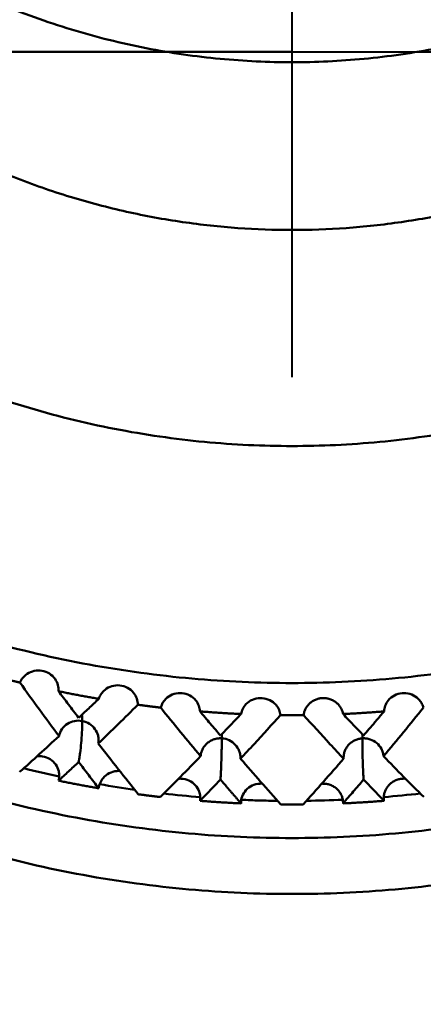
# Model space of a CAD drawing. Header units: millimetres. Extents: x 577 to 7172, y 252 to 2707.
# Drawn here: x 5037.43 to 5043.63, y 2105.44 to 2120.51 of the extents above; entities that cross this region are included whole.
import ezdxf

# ---------------------------------------------------------------- set-up
doc = ezdxf.new("R2010")
doc.units = ezdxf.units.MM
doc.header["$MEASUREMENT"] = 0
doc.layers.add('외형선(ISO)', color=7, linetype='Continuous', lineweight=30)
doc.layers.add('치수(ISO)', color=7, linetype='Continuous', lineweight=25)
doc.styles.add('굴림', font='')
doc.styles.get('굴림').set_extended_font_data('援대┝')
doc.dimstyles.new('기본값 (ISO)', dxfattribs={"dimscale": 10, "dimtxt": 3, "dimasz": 2.5, "dimexe": 3.175, "dimexo": 0, "dimgap": 0.762, "dimtad": 1, "dimtoh": 1, "dimdec": 0, "dimzin": 1, "dimdsep": 46, "dimtxsty": '굴림', "dimcen": 0.5, "dimazin": 0, "dimtfac": 1, "dimtdec": 4, "dimtix": 1, "dimtmove": 1, "dimatfit": 3, "dimfxl": 1, "dimtolj": 1, "dimtzin": 1, "dimarcsym": 0})

# ---------------------------------------------------------------- blocks, each defined once
blk = doc.blocks.new('*D1')
at = {"layer": 'Defpoints', "color": 0}
for p in [(4899.259, 2588.117), (4619.259, 2120.015), (5041.614, 2120.015)]:
    blk.add_point(p, dxfattribs=at)
at = {"layer": '치수(ISO)', "color": 0, "lineweight": -2}
for p, q in [((4899.259, 2588.117), (4587.509, 2588.117)), ((4619.259, 2563.117), (4619.259, 2145.015)), ((5041.614, 2120.015), (4587.509, 2120.015))]:
    blk.add_line(p, q, dxfattribs=at)
at = {"layer": '치수(ISO)', "color": 0}
for points in [[(4623.425, 2563.117), (4615.092, 2563.117), (4619.259, 2588.117)], [(4615.092, 2145.015), (4623.425, 2145.015), (4619.259, 2120.015)]]:
    blk.add_solid(points, dxfattribs=at)
at = {"layer": '치수(ISO)', "color": 0, "insert": (4596.639, 2354.066), "char_height": 30, "attachment_point": 5, "rotation": 90, "style": '굴림'}
blk.add_mtext('\\A1;468', dxfattribs=at)
blk = doc.blocks.new('*D14')
at = {"layer": 'Defpoints', "color": 0}
for p in [(5111.205, 2147.566), (4972.024, 2092.463)]:
    blk.add_point(p, dxfattribs=at)
at = {"layer": '치수(ISO)', "color": 0, "lineweight": -2}
for p, q in [((5041.614, 2115.015), (5041.614, 2125.015)), ((5036.614, 2120.015), (5046.614, 2120.015)), ((4902.29, 2064.855), (4948.779, 2083.261)), ((4877.29, 2064.855), (4902.29, 2064.855))]:
    blk.add_line(p, q, dxfattribs=at)
at = {"layer": '치수(ISO)', "color": 0}
blk.add_solid([(4950.313, 2079.387), (4947.245, 2087.135), (4972.024, 2092.463)], dxfattribs=at)
at = {"layer": '치수(ISO)', "color": 0, "insert": (4833.241, 2064.855), "char_height": 30, "attachment_point": 5, "style": '굴림'}
blk.add_mtext('\\A1;150', dxfattribs=at)

msp = doc.modelspace()

# ---------------------------------------------------------------- linework, layer by layer
at = {"layer": '외형선(ISO)'}
msp.add_line((5042.406, 2109.166), (5042.406, 2109.168), dxfattribs=at)
for centre, start, end in [((5041.614, 2127.585), 269.4292, 270.5708), ((5041.614, 2126.211), 269.4458, 270.5542)]:
    msp.add_arc(centre, 17.764, start, end, dxfattribs=at)
for points, weights, knots in [([(5032.114, 2137.879), (5027.614, 2133.783), (5027.614, 2127.748), (5027.614, 2113.957), (5041.614, 2113.957), (5055.614, 2113.957), (5055.614, 2127.748), (5055.614, 2133.783), (5051.114, 2137.879)], [0.853887696369, 0.846556395002, 1, 0.707106781187, 1, 0.707106781187, 1, 0.846554156546, 0.853887910303], [5.460262, 5.460262, 5.460262, 6.283185, 6.283185, 7.853982, 7.853982, 9.424778, 9.424778, 10.247713, 10.247713, 10.247713]), ([(5032.114, 2137.57), (5030.114, 2134.682), (5030.114, 2131.185), (5030.114, 2119.857), (5041.614, 2119.857), (5053.114, 2119.857), (5053.114, 2131.185), (5053.114, 2134.682), (5051.114, 2137.57)], [0.861038107518, 0.886660963986, 1, 0.707106781187, 1, 0.707106781187, 1, 0.886657382319, 0.861036488171], [2.533752, 2.533752, 2.533752, 3.141593, 3.141593, 4.712389, 4.712389, 6.283185, 6.283185, 6.891046, 6.891046, 6.891046]), ([(5024.614, 2127.061), (5024.614, 2110.314), (5041.614, 2110.314), (5058.614, 2110.314), (5058.614, 2127.061)], [1, 0.707106781187, 1, 0.707106781187, 1], [0, 0, 0, 1.570796, 1.570796, 3.141593, 3.141593, 3.141593]), ([(5024.116, 2125.428), (5024.114, 2125.299), (5024.114, 2125.17), (5024.114, 2107.931), (5041.614, 2107.931), (5059.114, 2107.931), (5059.114, 2125.17), (5059.114, 2125.299), (5059.112, 2125.428)], [0.993890013821, 0.996912459533, 1, 0.707106781187, 1, 0.707106781187, 1, 0.996912459531, 0.993890013818], [3.125034, 3.125034, 3.125034, 3.141593, 3.141593, 4.712389, 4.712389, 6.283185, 6.283185, 6.299744, 6.299744, 6.299744]), ([(5030.614, 2125.303), (5033.098, 2117.279), (5041.614, 2117.279), (5050.13, 2117.279), (5052.614, 2125.303)], [0.906782181242, 0.765263097167, 1, 0.765263097167, 0.906782181242], [3.453487, 3.453487, 3.453487, 4.712389, 4.712389, 5.971291, 5.971291, 5.971291]), ([(5024.114, 2124.311), (5024.114, 2107.071), (5041.614, 2107.071), (5059.114, 2107.071), (5059.114, 2124.311)], [1, 0.707106781187, 1, 0.707106781187, 1], [3.141593, 3.141593, 3.141593, 4.712389, 4.712389, 6.283185, 6.283185, 6.283185]), ([(4966.614, 2120.015), (4966.614, 2046.13), (5041.614, 2046.13), (5116.614, 2046.13), (5116.614, 2120.015)], [1, 0.707106781187, 1, 0.707106781187, 1], [3.141593, 3.141593, 3.141593, 4.712389, 4.712389, 6.283185, 6.283185, 6.283185]), ([(5042.398, 2109.838), (5042.351, 2110.1), (5042.076, 2110.082), (5041.822, 2110.065), (5041.791, 2109.822)], [0.960316622879, 0.728512943627, 1, 0.744455984605, 0.934826996323], [0.114802, 0.114802, 0.114802, 1.570796, 1.570796, 2.941288, 2.941288, 2.941288]), ([(5040.534, 2109.463), (5040.531, 2109.464), (5040.528, 2109.464), (5040.23, 2109.477), (5040.209, 2109.189)], [0.992456535771, 0.996178404694, 1, 0.71288781992, 0.98866613136], [1.550301, 1.550301, 1.550301, 1.570796, 1.570796, 3.110589, 3.110589, 3.110589]), ([(5043.358, 2108.843), (5043.334, 2108.845), (5043.311, 2108.843), (5043.024, 2108.824), (5043.024, 2108.547)], [0.945199855031, 0.969403785418, 1, 0.720149398659, 0.975076347909], [1.406708, 1.406708, 1.406708, 1.570796, 1.570796, 3.071645, 3.071645, 3.071645]), ([(5042.398, 2108.464), (5042.398, 2108.469), (5042.398, 2108.474), (5042.396, 2108.77), (5042.089, 2108.767), (5042.079, 2108.767), (5042.07, 2108.766)], [0.985724031366, 0.992679025198, 1, 0.707106781187, 1, 0.9871609291, 0.975447468019], [6.243923, 6.243923, 6.243923, 6.283185, 6.283185, 7.853982, 7.853982, 7.922838, 7.922838, 7.922838]), ([(5043.024, 2108.547), (5043.024, 2108.537), (5043.025, 2108.527), (5043.026, 2108.515), (5043.027, 2108.503)], [0.973494942506, 0.986086532126, 1, 0.983297902969, 0.968500664277], [3.0669743, 3.0669743, 3.0669743, 3.1415927, 3.1415927, 3.2311666, 3.2311666, 3.2311666])]:
    msp.add_rational_spline(points, weights, degree=2, knots=knots, dxfattribs=at)
for points, knots in [([(5037.434, 2110.32), (5037.444, 2110.347), (5037.459, 2110.372), (5037.496, 2110.417), (5037.518, 2110.438), (5037.576, 2110.477), (5037.614, 2110.493), (5037.692, 2110.509), (5037.732, 2110.51), (5037.812, 2110.496), (5037.851, 2110.481), (5037.92, 2110.438), (5037.95, 2110.41), (5037.993, 2110.348), (5038.008, 2110.316), (5038.025, 2110.252), (5038.028, 2110.22), (5038.025, 2110.188)], [-0.08671553, -0.08671553, -0.08671553, -0.08671553, -0.07797707, -0.07797707, -0.06903183, -0.06903183, -0.05683129, -0.05683129, -0.04491881, -0.04491881, -0.03255134, -0.03255134, -0.02040126, -0.02040126, -0.00974481, -0.00974481, -0.000001, -0.000001, -0.000001, -0.000001]), ([(5037.434, 2110.32), (5037.532, 2110.182), (5037.632, 2110.044), (5037.832, 2109.77), (5037.933, 2109.634), (5038.034, 2109.498)], [0.000001, 0.000001, 0.000001, 0.000001, 0.2022283, 0.2022283, 0.4043452, 0.4043452, 0.4043452, 0.4043452]), ([(5038.335, 2109.778), (5038.283, 2109.846), (5038.232, 2109.914), (5038.129, 2110.05), (5038.077, 2110.119), (5038.025, 2110.188)], [0.0000011, 0.0000011, 0.0000011, 0.0000011, 0.1025219, 0.1025219, 0.2050473, 0.2050473, 0.2050473, 0.2050473]), ([(5038.646, 2110.071), (5038.654, 2110.098), (5038.666, 2110.123), (5038.698, 2110.17), (5038.718, 2110.192), (5038.772, 2110.235), (5038.808, 2110.254), (5038.885, 2110.277), (5038.927, 2110.281), (5039.009, 2110.273), (5039.049, 2110.261), (5039.121, 2110.222), (5039.153, 2110.196), (5039.201, 2110.137), (5039.218, 2110.107), (5039.24, 2110.043), (5039.245, 2110.012), (5039.245, 2109.98)], [-0.08672412, -0.08672412, -0.08672412, -0.08672412, -0.0782277, -0.0782277, -0.0694393, -0.0694393, -0.05736308, -0.05736308, -0.04504837, -0.04504837, -0.03264824, -0.03264824, -0.02030961, -0.02030961, -0.00972743, -0.00972743, -0.000001, -0.000001, -0.000001, -0.000001]), ([(5039.597, 2109.936), (5039.602, 2109.956), (5039.609, 2109.976), (5039.628, 2110.013), (5039.64, 2110.031), (5039.68, 2110.079), (5039.711, 2110.105), (5039.783, 2110.143), (5039.823, 2110.154), (5039.884, 2110.16), (5039.904, 2110.16), (5039.965, 2110.154), (5040.005, 2110.142), (5040.077, 2110.104), (5040.109, 2110.079), (5040.155, 2110.022), (5040.171, 2109.994), (5040.193, 2109.937), (5040.199, 2109.907), (5040.2, 2109.878)], [-0.08669826, -0.08669826, -0.08669826, -0.08669826, -0.08040536, -0.08040536, -0.07386324, -0.07386324, -0.06167253, -0.06167253, -0.04934561, -0.04934561, -0.04335782, -0.04335782, -0.03101877, -0.03101877, -0.01881146, -0.01881146, -0.00906258, -0.00906258, -0.000001, -0.000001, -0.000001, -0.000001]), ([(5043.028, 2109.878), (5043.029, 2109.907), (5043.036, 2109.936), (5043.057, 2109.994), (5043.073, 2110.022), (5043.119, 2110.078), (5043.151, 2110.104), (5043.223, 2110.142), (5043.263, 2110.154), (5043.324, 2110.16), (5043.344, 2110.16), (5043.405, 2110.154), (5043.444, 2110.143), (5043.517, 2110.105), (5043.548, 2110.079), (5043.588, 2110.032), (5043.6, 2110.014), (5043.619, 2109.976), (5043.627, 2109.956), (5043.632, 2109.936)], [-0.08670954, -0.08670954, -0.08670954, -0.08670954, -0.07766824, -0.07766824, -0.0679418, -0.0679418, -0.05573585, -0.05573585, -0.04339563, -0.04339563, -0.0374105, -0.0374105, -0.02508142, -0.02508142, -0.01288588, -0.01288588, -0.00631815, -0.00631815, -0.000001, -0.000001, -0.000001, -0.000001]), ([(5038.646, 2110.071), (5038.594, 2110.022), (5038.542, 2109.973), (5038.438, 2109.875), (5038.387, 2109.827), (5038.335, 2109.778)], [0.000001, 0.000001, 0.000001, 0.000001, 0.1025074, 0.1025074, 0.2050094, 0.2050094, 0.2050094, 0.2050094]), ([(5040.831, 2109.838), (5040.836, 2109.866), (5040.844, 2109.892), (5040.87, 2109.943), (5040.886, 2109.967), (5040.934, 2110.017), (5040.967, 2110.04), (5041.042, 2110.073), (5041.082, 2110.082), (5041.133, 2110.083), (5041.143, 2110.083), (5041.194, 2110.079), (5041.234, 2110.069), (5041.308, 2110.032), (5041.341, 2110.007), (5041.387, 2109.954), (5041.403, 2109.929), (5041.426, 2109.877), (5041.434, 2109.85), (5041.437, 2109.822)], [-0.0867115, -0.0867115, -0.0867115, -0.0867115, -0.07832602, -0.07832602, -0.06949266, -0.06949266, -0.05741042, -0.05741042, -0.04510645, -0.04510645, -0.04215816, -0.04215816, -0.0297787, -0.0297787, -0.01744939, -0.01744939, -0.00846186, -0.00846186, -0.000001, -0.000001, -0.000001, -0.000001]), ([(5038.637, 2109.385), (5038.739, 2109.482), (5038.84, 2109.581), (5039.043, 2109.779), (5039.145, 2109.879), (5039.245, 2109.98)], [0.000001, 0.000001, 0.000001, 0.000001, 0.2024334, 0.2024334, 0.4049747, 0.4049747, 0.4049747, 0.4049747]), ([(5039.597, 2109.936), (5039.697, 2109.81), (5039.799, 2109.685), (5040.004, 2109.436), (5040.106, 2109.312), (5040.209, 2109.189)], [0.000001, 0.000001, 0.000001, 0.000001, 0.2022283, 0.2022283, 0.4043452, 0.4043452, 0.4043452, 0.4043452]), ([(5040.515, 2109.507), (5040.463, 2109.568), (5040.41, 2109.63), (5040.305, 2109.753), (5040.253, 2109.815), (5040.2, 2109.878)], [0.000001, 0.000001, 0.000001, 0.000001, 0.1025219, 0.1025219, 0.2050472, 0.2050472, 0.2050472, 0.2050472]), ([(5040.831, 2109.838), (5040.778, 2109.783), (5040.725, 2109.727), (5040.62, 2109.617), (5040.568, 2109.562), (5040.515, 2109.507)], [0.000001, 0.000001, 0.000001, 0.000001, 0.1025074, 0.1025074, 0.2050094, 0.2050094, 0.2050094, 0.2050094]), ([(5042.713, 2109.507), (5042.661, 2109.562), (5042.608, 2109.617), (5042.503, 2109.727), (5042.45, 2109.783), (5042.398, 2109.838)], [0.0000015, 0.0000015, 0.0000015, 0.0000015, 0.1025224, 0.1025224, 0.2050463, 0.2050463, 0.2050463, 0.2050463]), ([(5043.028, 2109.878), (5042.989, 2109.832), (5042.951, 2109.786), (5042.873, 2109.695), (5042.835, 2109.649), (5042.796, 2109.604)], [0.000001, 0.000001, 0.000001, 0.000001, 0.0754876, 0.0754876, 0.1509729, 0.1509729, 0.1509729, 0.1509729]), ([(5043.019, 2109.189), (5043.122, 2109.312), (5043.225, 2109.436), (5043.429, 2109.685), (5043.531, 2109.81), (5043.632, 2109.936)], [0.0000282, 0.0000282, 0.0000282, 0.0000282, 0.2024567, 0.2024567, 0.405011, 0.405011, 0.405011, 0.405011]), ([(5038.391, 2109.73), (5038.39, 2109.73), (5038.389, 2109.73), (5038.349, 2109.738), (5038.309, 2109.737), (5038.232, 2109.721), (5038.196, 2109.707), (5038.13, 2109.665), (5038.102, 2109.637), (5038.057, 2109.573), (5038.042, 2109.536), (5038.034, 2109.498)], [-0.04750746, -0.04750746, -0.04750746, -0.04750746, -0.04723403, -0.04723403, -0.0352273, -0.0352273, -0.02369618, -0.02369618, -0.01181003, -0.01181003, -0.000001, -0.000001, -0.000001, -0.000001]), ([(5038.335, 2109.1), (5038.336, 2109.105), (5038.337, 2109.111), (5038.339, 2109.123), (5038.341, 2109.129), (5038.343, 2109.145), (5038.345, 2109.154), (5038.351, 2109.192), (5038.355, 2109.22), (5038.371, 2109.338), (5038.381, 2109.446), (5038.39, 2109.619), (5038.392, 2109.679), (5038.391, 2109.729), (5038.391, 2109.729), (5038.391, 2109.73)], [-0.2672308, -0.2672308, -0.2672308, -0.2672308, -0.2622624, -0.2622624, -0.2571011, -0.2571011, -0.2480934, -0.2480934, -0.2172737, -0.2172737, -0.0882446, -0.0882446, 0, 0, 0.0012194, 0.0012194, 0.0012194, 0.0012194]), ([(5038.387, 2109.827), (5038.389, 2109.802), (5038.391, 2109.769), (5038.391, 2109.731), (5038.391, 2109.731), (5038.391, 2109.73)], [0.08990714, 0.08990714, 0.08990714, 0.08990714, 0.12374356, 0.12374356, 0.12435069, 0.12435069, 0.12435069, 0.12435069]), ([(5038.391, 2109.73), (5038.392, 2109.73), (5038.393, 2109.73), (5038.432, 2109.722), (5038.468, 2109.708), (5038.534, 2109.666), (5038.563, 2109.639), (5038.608, 2109.576), (5038.624, 2109.542), (5038.638, 2109.485), (5038.641, 2109.465), (5038.642, 2109.425), (5038.64, 2109.405), (5038.637, 2109.385)], [-0.00027439, -0.00027439, -0.00027439, -0.00027439, 0, 0, 0.01154965, 0.01154965, 0.0235061, 0.0235061, 0.0349934, 0.0349934, 0.04117961, 0.04117961, 0.04723813, 0.04723813, 0.04723813, 0.04723813]), ([(5040.822, 2109.151), (5040.891, 2109.226), (5040.961, 2109.301), (5041.031, 2109.376), (5041.167, 2109.523), (5041.303, 2109.672), (5041.437, 2109.822)], [1.189798, 1.189798, 1.189798, 1.189798, 2.559794, 2.559794, 2.559794, 5.236908, 5.236908, 5.236908, 5.236908]), ([(5039.25, 2108.604), (5039.148, 2108.733), (5039.045, 2108.862), (5038.841, 2109.122), (5038.739, 2109.253), (5038.637, 2109.385)], [0.000001, 0.000001, 0.000001, 0.000001, 0.2024117, 0.2024117, 0.4048476, 0.4048476, 0.4048476, 0.4048476]), ([(5040.515, 2108.829), (5040.516, 2108.834), (5040.516, 2108.84), (5040.517, 2108.853), (5040.517, 2108.859), (5040.518, 2108.876), (5040.519, 2108.887), (5040.521, 2108.926), (5040.522, 2108.956), (5040.527, 2109.074), (5040.531, 2109.181), (5040.533, 2109.318), (5040.534, 2109.35), (5040.534, 2109.395), (5040.534, 2109.409), (5040.534, 2109.436), (5040.534, 2109.449), (5040.534, 2109.462), (5040.534, 2109.463), (5040.534, 2109.463)], [0.000001, 0.000001, 0.000001, 0.000001, 0.0019069, 0.0019069, 0.003819, 0.003819, 0.0072699, 0.0072699, 0.0190981, 0.0190981, 0.0664168, 0.0664168, 0.0831412, 0.0831412, 0.091562, 0.091562, 0.0998916, 0.0998916, 0.1003581, 0.1003581, 0.1003581, 0.1003581]), ([(5040.534, 2109.526), (5040.534, 2109.518), (5040.534, 2109.509), (5040.534, 2109.489), (5040.534, 2109.477), (5040.534, 2109.465), (5040.534, 2109.464), (5040.534, 2109.463)], [0.10497177, 0.10497177, 0.10497177, 0.10497177, 0.11470361, 0.11470361, 0.12573902, 0.12573902, 0.12636771, 0.12636771, 0.12636771, 0.12636771]), ([(5040.534, 2109.463), (5040.535, 2109.463), (5040.536, 2109.463), (5040.576, 2109.46), (5040.614, 2109.451), (5040.684, 2109.417), (5040.716, 2109.394), (5040.769, 2109.337), (5040.79, 2109.305), (5040.811, 2109.249), (5040.816, 2109.229), (5040.822, 2109.19), (5040.823, 2109.171), (5040.822, 2109.151)], [-0.00027293, -0.00027293, -0.00027293, -0.00027293, 0, 0, 0.01168517, 0.01168517, 0.0234995, 0.0234995, 0.03512189, 0.03512189, 0.04137189, 0.04137189, 0.04724041, 0.04724041, 0.04724041, 0.04724041]), ([(5042.694, 2109.463), (5042.694, 2109.464), (5042.694, 2109.465), (5042.694, 2109.488), (5042.694, 2109.509), (5042.695, 2109.526)], [-0.19237414, -0.19237414, -0.19237414, -0.19237414, -0.1912717, -0.1912717, -0.15412825, -0.15412825, -0.15412825, -0.15412825]), ([(5043.019, 2109.189), (5043.017, 2109.208), (5043.014, 2109.227), (5043.004, 2109.265), (5042.996, 2109.284), (5042.969, 2109.336), (5042.944, 2109.367), (5042.884, 2109.417), (5042.85, 2109.436), (5042.794, 2109.454), (5042.774, 2109.459), (5042.735, 2109.464), (5042.716, 2109.465), (5042.696, 2109.464), (5042.695, 2109.463), (5042.694, 2109.463)], [-0.04721537, -0.04721537, -0.04721537, -0.04721537, -0.04139981, -0.04139981, -0.0352522, -0.0352522, -0.02349495, -0.02349495, -0.01181957, -0.01181957, -0.00574193, -0.00574193, 0, 0, 0.00027207, 0.00027207, 0.00027207, 0.00027207]), ([(5042.694, 2109.463), (5042.694, 2109.463), (5042.694, 2109.462), (5042.694, 2109.378), (5042.696, 2109.271), (5042.7, 2109.122), (5042.702, 2109.053), (5042.706, 2108.959), (5042.707, 2108.938), (5042.708, 2108.907), (5042.709, 2108.897), (5042.71, 2108.879), (5042.71, 2108.87), (5042.711, 2108.861)], [-0.1994639, -0.1994639, -0.1994639, -0.1994639, -0.1983501, -0.1983501, -0.0626731, -0.0626731, -0.0164947, -0.0164947, -0.0065403, -0.0065403, -0.0028631, -0.0028631, -0.000001, -0.000001, -0.000001, -0.000001]), ([(5042.197, 2109.376), (5042.232, 2109.338), (5042.267, 2109.301), (5042.337, 2109.226), (5042.372, 2109.189), (5042.407, 2109.151)], [0.000001, 0.000001, 0.000001, 0.000001, 0.068486, 0.068486, 0.1369899, 0.1369899, 0.1369899, 0.1369899]), ([(5037.698, 2109.19), (5037.726, 2109.192), (5037.754, 2109.191), (5037.822, 2109.18), (5037.861, 2109.165), (5037.931, 2109.121), (5037.96, 2109.093), (5038.005, 2109.029), (5038.021, 2108.995), (5038.035, 2108.934), (5038.038, 2108.91), (5038.037, 2108.861), (5038.033, 2108.836), (5038.026, 2108.813)], [0.03937662, 0.03937662, 0.03937662, 0.03937662, 0.04777563, 0.04777563, 0.0601711, 0.0601711, 0.07238236, 0.07238236, 0.08387553, 0.08387553, 0.09128209, 0.09128209, 0.09879179, 0.09879179, 0.09879179, 0.09879179]), ([(5038.026, 2108.813), (5038.077, 2108.86), (5038.129, 2108.908), (5038.232, 2109.003), (5038.283, 2109.052), (5038.335, 2109.1)], [0.000001, 0.000001, 0.000001, 0.000001, 0.1025327, 0.1025327, 0.2050688, 0.2050688, 0.2050688, 0.2050688]), ([(5038.335, 2109.1), (5038.387, 2109.032), (5038.438, 2108.965), (5038.542, 2108.83), (5038.593, 2108.763), (5038.645, 2108.696)], [0.0000011, 0.0000011, 0.0000011, 0.0000011, 0.1025275, 0.1025275, 0.2050494, 0.2050494, 0.2050494, 0.2050494]), ([(5040.209, 2109.189), (5040.106, 2109.083), (5040.003, 2108.977), (5039.797, 2108.768), (5039.694, 2108.665), (5039.591, 2108.562)], [0.000001, 0.000001, 0.000001, 0.000001, 0.2023551, 0.2023551, 0.4046826, 0.4046826, 0.4046826, 0.4046826]), ([(5041.442, 2108.447), (5041.339, 2108.563), (5041.235, 2108.679), (5041.028, 2108.914), (5040.925, 2109.032), (5040.822, 2109.151)], [0.000001, 0.000001, 0.000001, 0.000001, 0.2024117, 0.2024117, 0.4048476, 0.4048476, 0.4048476, 0.4048476]), ([(5042.407, 2109.151), (5042.303, 2109.032), (5042.2, 2108.914), (5041.993, 2108.679), (5041.89, 2108.563), (5041.786, 2108.447)], [0.0000426, 0.0000426, 0.0000426, 0.0000426, 0.2023877, 0.2023877, 0.4047273, 0.4047273, 0.4047273, 0.4047273]), ([(5042.407, 2109.151), (5042.407, 2109.154), (5042.407, 2109.156), (5042.406, 2109.161), (5042.406, 2109.164), (5042.406, 2109.166)], [-0.001512195, -0.001512195, -0.001512195, -0.001512195, -0.000758449, -0.000758449, -0.000001, -0.000001, -0.000001, -0.000001]), ([(5043.637, 2108.562), (5043.534, 2108.665), (5043.431, 2108.768), (5043.225, 2108.977), (5043.122, 2109.083), (5043.019, 2109.189)], [0.000001, 0.000001, 0.000001, 0.000001, 0.2023966, 0.2023966, 0.4048293, 0.4048293, 0.4048293, 0.4048293]), ([(5038.645, 2108.696), (5038.648, 2108.724), (5038.655, 2108.751), (5038.677, 2108.804), (5038.692, 2108.83), (5038.737, 2108.884), (5038.769, 2108.909), (5038.841, 2108.946), (5038.881, 2108.957), (5038.931, 2108.962), (5038.941, 2108.962), (5038.956, 2108.962), (5038.962, 2108.962), (5038.967, 2108.961)], [0.000001, 0.000001, 0.000001, 0.000001, 0.00849233, 0.00849233, 0.01753258, 0.01753258, 0.02964373, 0.02964373, 0.04190732, 0.04190732, 0.04483358, 0.04483358, 0.04647549, 0.04647549, 0.04647549, 0.04647549]), ([(5039.871, 2108.843), (5039.874, 2108.843), (5039.878, 2108.843), (5039.892, 2108.844), (5039.901, 2108.844), (5039.952, 2108.842), (5039.993, 2108.832), (5040.067, 2108.797), (5040.1, 2108.773), (5040.153, 2108.715), (5040.174, 2108.682), (5040.195, 2108.622), (5040.201, 2108.598), (5040.205, 2108.55), (5040.205, 2108.526), (5040.201, 2108.503)], [0.04375645, 0.04375645, 0.04375645, 0.04375645, 0.04486427, 0.04486427, 0.0478101, 0.0478101, 0.06018942, 0.06018942, 0.07241607, 0.07241607, 0.08404263, 0.08404263, 0.09161267, 0.09161267, 0.09880167, 0.09880167, 0.09880167, 0.09880167]), ([(5040.201, 2108.503), (5040.253, 2108.556), (5040.306, 2108.611), (5040.41, 2108.719), (5040.463, 2108.774), (5040.515, 2108.829)], [0.000001, 0.000001, 0.000001, 0.000001, 0.1025326, 0.1025326, 0.2050688, 0.2050688, 0.2050688, 0.2050688]), ([(5042.398, 2108.464), (5042.451, 2108.524), (5042.503, 2108.585), (5042.608, 2108.706), (5042.661, 2108.767), (5042.713, 2108.829)], [0.000001, 0.000001, 0.000001, 0.000001, 0.102531, 0.102531, 0.2050688, 0.2050688, 0.2050688, 0.2050688]), ([(5042.711, 2108.861), (5042.711, 2108.855), (5042.712, 2108.85), (5042.712, 2108.839), (5042.713, 2108.833), (5042.713, 2108.829)], [0.000001, 0.000001, 0.000001, 0.000001, 0.001691549, 0.001691549, 0.003365565, 0.003365565, 0.003365565, 0.003365565]), ([(5042.713, 2108.829), (5042.765, 2108.774), (5042.818, 2108.719), (5042.923, 2108.611), (5042.975, 2108.556), (5043.027, 2108.503)], [0, 0, 0, 0, 0.102528, 0.102528, 0.2050483, 0.2050483, 0.2050483, 0.2050483]), ([(5040.83, 2108.472), (5040.83, 2108.505), (5040.836, 2108.537), (5040.86, 2108.604), (5040.879, 2108.637), (5040.932, 2108.695), (5040.964, 2108.719), (5041.038, 2108.754), (5041.078, 2108.764), (5041.129, 2108.767), (5041.139, 2108.767), (5041.152, 2108.767), (5041.155, 2108.767), (5041.158, 2108.766)], [0.000001, 0.000001, 0.000001, 0.000001, 0.01003356, 0.01003356, 0.02155616, 0.02155616, 0.03368842, 0.03368842, 0.04602588, 0.04602588, 0.04897445, 0.04897445, 0.04993561, 0.04993561, 0.04993561, 0.04993561]), ([(5041.392, 2108.503), (5041.3, 2108.504), (5041.207, 2108.506), (5041.021, 2108.511), (5040.928, 2108.515), (5040.834, 2108.519)], [2.6797697, 2.6797697, 2.6797697, 2.6797697, 2.70756015, 2.70756015, 2.73560526, 2.73560526, 2.73560526, 2.73560526])]:
    msp.add_open_spline(points, degree=3, knots=knots, dxfattribs=at)
for points, weights in [([(5037.091, 2110.407), (5037.262, 2110.362), (5037.434, 2110.32)], [0.914923675747, 0.917411640353, 0.920000467581]), ([(5038.025, 2110.188), (5038.334, 2110.124), (5038.646, 2110.071)], [0.929244807011, 0.934266897205, 0.939622200741]), ([(5039.245, 2109.98), (5039.421, 2109.956), (5039.597, 2109.936)], [0.950339197925, 0.953586831063, 0.95694343804]), ([(5040.2, 2109.878), (5040.515, 2109.852), (5040.831, 2109.838)], [0.96888764199, 0.975359576795, 0.9821946816]), ([(5042.398, 2109.838), (5042.713, 2109.852), (5043.028, 2109.878)], [0.982194681606, 0.975359576801, 0.968887641996]), ([(5042.694, 2109.463), (5042.407, 2109.446), (5042.406, 2109.168)], [0.989880637644, 0.719908856979, 0.984568002501]), ([(5038.026, 2108.813), (5038.334, 2108.749), (5038.645, 2108.696)], [0.929253886771, 0.9342671474, 0.939612410901]), ([(5040.607, 2108.721), (5040.719, 2108.592), (5040.83, 2108.464)], [0.938757838383, 0.939048725172, 0.939340605045]), ([(5039.25, 2108.604), (5039.421, 2108.581), (5039.591, 2108.562)], [0.950433319784, 0.953588064609, 0.956845538811]), ([(5040.201, 2108.503), (5040.515, 2108.478), (5040.83, 2108.464)], [0.96889932825, 0.975359824181, 0.982182170806]), ([(5042.398, 2108.464), (5042.713, 2108.478), (5043.027, 2108.503)], [0.982182170802, 0.975359824176, 0.968899328246]), ([(5040.83, 2108.472), (5040.83, 2108.468), (5040.83, 2108.464)], [0.896492966825, 0.899252087544, 0.902188498021])]:
    msp.add_rational_spline(points, weights, degree=2, dxfattribs=at)
for points in [[(5041.791, 2109.822), (5041.926, 2109.672), (5042.061, 2109.523), (5042.197, 2109.376)], [(5042.796, 2109.604), (5042.768, 2109.572), (5042.741, 2109.539), (5042.713, 2109.507)], [(5038.034, 2109.498), (5037.832, 2109.311), (5037.63, 2109.127), (5037.429, 2108.947)], [(5038.037, 2108.878), (5037.854, 2108.917), (5037.672, 2108.958), (5037.491, 2109.003)], [(5040.515, 2108.829), (5040.546, 2108.793), (5040.577, 2108.757), (5040.607, 2108.721)], [(5039.196, 2108.673), (5039.016, 2108.699), (5038.837, 2108.727), (5038.658, 2108.758)], [(5040.204, 2108.56), (5040.017, 2108.575), (5039.831, 2108.594), (5039.644, 2108.615)], [(5042.394, 2108.52), (5042.208, 2108.511), (5042.022, 2108.506), (5041.836, 2108.503)], [(5043.584, 2108.616), (5043.398, 2108.594), (5043.211, 2108.576), (5043.024, 2108.56)]]:
    msp.add_open_spline(points, degree=3, dxfattribs=at)

# ---------------------------------------------------------------- dimensions: what is measured, and where the dimension line sits
at = {"layer": '치수(ISO)'}
dim = msp.add_linear_dim(base=(4619.259, 2120.015), p1=(4899.259, 2588.117), p2=(5041.614, 2120.015), angle=90, dimstyle='기본값 (ISO)', dxfattribs=at)
dim.commit()
dim.dimension.update_dxf_attribs({"geometry": '*D1', "text_midpoint": (4596.639, 2354.066)})
dim = msp.add_diameter_dim_2p(p1=(5111.205, 2147.566), p2=(4972.024, 2092.463), text='150', dimstyle='기본값 (ISO)', override={"dimtad": 0, "dimtofl": 0}, dxfattribs=at)
dim.commit()
dim.dimension.update_dxf_attribs({"geometry": '*D14', "text_midpoint": (4902.29, 2064.855), "dimtype": 163})

doc.saveas('drawing.dxf')
